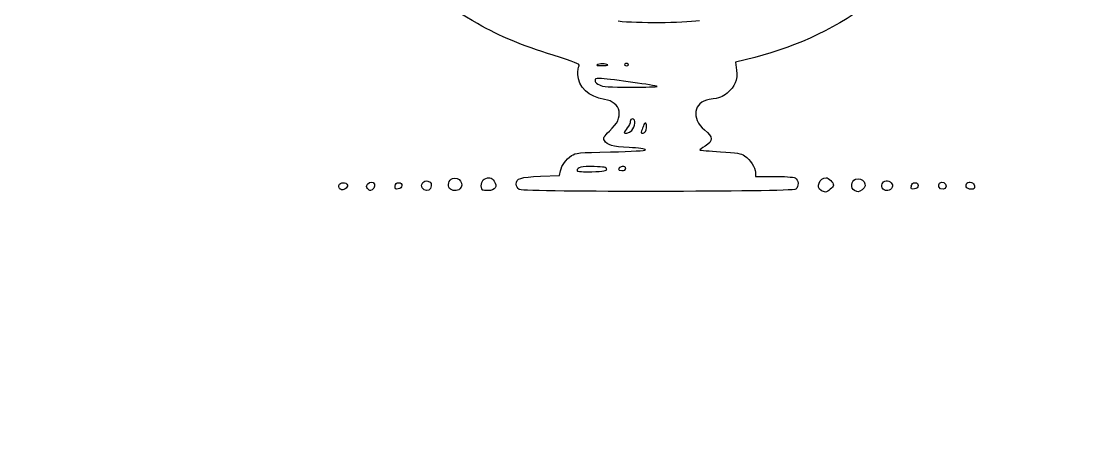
# Model space of a CAD drawing. Header units: millimetres. Extents: x 89 to 151, y 168 to 272.
# Drawn here: x 109.34 to 116.79, y 247.37 to 250.36 of the extents above; entities that cross this region are included whole.
import ezdxf

# ---------------------------------------------------------------- set-up
doc = ezdxf.new("R2010")
doc.units = ezdxf.units.MM
doc.layers.add('Layer_1', color=7, linetype='CONTINUOUS')

msp = doc.modelspace()

# ---------------------------------------------------------------- linework, layer by layer
at = {"layer": 'Layer_1', "color": 7}
for points in [[(113.48095, 250.049124), (113.47995, 250.049124)], [(113.63444, 250.044504), (113.63494, 250.044724)], [(114.52818, 250.099277), (114.39169, 250.064897), (114.39869, 250.007907)], [(113.83559, 249.893992), (113.83595, 249.893882)], [(113.76195, 249.600765), (113.76215, 249.600775)], [(113.65683, 249.582935), (113.65673, 249.582905)], [(113.01058, 249.257929), (113.14551, 249.262829), (113.15351, 249.297139)], [(113.47984, 249.308791), (113.47938, 249.308731)], [(113.61433, 249.314451), (113.61363, 249.314431)], [(114.53262, 249.28633), (114.53262, 249.25735), (114.66223, 249.25735)], [(111.59588, 249.166273), (111.59548, 249.166083)], [(111.78695, 249.171695), (111.78775, 249.171683)], [(111.98353, 249.188733), (111.98293, 249.188723)], [(112.17521, 249.175543), (112.17521, 249.175383)], [(112.3678, 249.171863), (112.3679, 249.171683)], [(112.59927, 249.163303), (112.60047, 249.163283)], [(112.86636, 249.16383), (112.86035, 249.164559)], [(115.2335, 249.157433), (115.2328, 249.157283)], [(115.42931, 249.175583), (115.42961, 249.175433)], [(115.63532, 249.188733), (115.63472, 249.188723)], [(115.83033, 249.182953), (115.82983, 249.182723)]]:
    msp.add_lwpolyline(points, dxfattribs=at)
for points in [[(114.99652, 249.157263)], [(116.02326, 249.182683)]]:
    msp.add_lwpolyline(points, close=True, dxfattribs=at)
at = {"layer": 'Layer_1', "color": 1}
msp.add_open_spline([(121.03191, 271.867706), (108.898043, 271.867706), (97.958954, 259.685597), (93.315524, 241.001878)], degree=3, dxfattribs=at)
at = {"layer": 'Layer_1', "color": 7}
for points in [[(121.03191, 270.940979), (109.122938, 270.940979), (98.3866, 258.98466), (93.829234, 240.647235)], [(112.56562, 250.337738), (112.15009, 250.571234), (111.85083, 250.881567), (111.6334, 251.304496)], [(115.9907, 251.187571), (115.69919, 250.671629), (115.13564, 250.252261), (114.52818, 250.099277)], [(113.10125, 250.114265), (112.87741, 250.183835), (112.73028, 250.245208), (112.56562, 250.337738)], [(113.56015, 250.356581), (113.70141, 250.341511), (114.00388, 250.343311), (114.13692, 250.360181)], [(113.28412, 250.039875), (113.29012, 250.052105), (113.25442, 250.066695), (113.10125, 250.114265)], [(113.27612, 249.978025), (113.27626, 250.003655), (113.27912, 250.031525), (113.28412, 250.039875)], [(113.47995, 250.049124), (113.46055, 250.056324), (113.40965, 250.052824), (113.40965, 250.044024)], [(113.40965, 250.044024), (113.40965, 250.041724), (113.43025, 250.040324), (113.45565, 250.040624)], [(113.45565, 250.040624), (113.48745, 250.041129), (113.49525, 250.043824), (113.48095, 250.049124)], [(113.60774, 250.050524), (113.60374, 250.044924), (113.60854, 250.040204), (113.61784, 250.040204)], [(113.63494, 250.044724), (113.63494, 250.055434), (113.61434, 250.059934), (113.60774, 250.050524)], [(113.61784, 250.040204), (113.62684, 250.040204), (113.63444, 250.042404), (113.63444, 250.044504)], [(113.46379, 249.801193), (113.35512, 249.817463), (113.27567, 249.892303), (113.27612, 249.978025)], [(114.39869, 250.007907), (114.40669, 249.939647), (114.38769, 249.892808), (114.33159, 249.846709)], [(113.39832, 249.945892), (113.39824, 249.942092), (113.39816, 249.934252), (113.39816, 249.928832)], [(113.39816, 249.928832), (113.39816, 249.923532), (113.41106, 249.912182), (113.42776, 249.903852)], [(113.44402, 249.949792), (113.41882, 249.951592), (113.39842, 249.94962), (113.39832, 249.945892)], [(113.42776, 249.903852), (113.45096, 249.892082), (113.49976, 249.888622), (113.64975, 249.888292)], [(113.83595, 249.893882), (113.82795, 249.900482), (113.51976, 249.944622), (113.44402, 249.949792)], [(113.64975, 249.888292), (113.75558, 249.888068), (113.83921, 249.890892), (113.83559, 249.893992)], [(114.33159, 249.846709), (114.29539, 249.816539), (114.28479, 249.812879), (114.20563, 249.800699)], [(113.56689, 249.718113), (113.55789, 249.763803), (113.52199, 249.792403), (113.46379, 249.801193)], [(114.20563, 249.800699), (114.09337, 249.783539), (114.07521, 249.667443), (114.17243, 249.586155)], [(113.49939, 249.577577), (113.55649, 249.632517), (113.57559, 249.672437), (113.56689, 249.718113)], [(113.66273, 249.664165), (113.65373, 249.664165), (113.64683, 249.655565), (113.64683, 249.645235)], [(113.65673, 249.582905), (113.68283, 249.607235), (113.68613, 249.664165), (113.66273, 249.664165)], [(113.62513, 249.600475), (113.61353, 249.586265), (113.60343, 249.571965), (113.60343, 249.568625)], [(113.64683, 249.645235), (113.64683, 249.634805), (113.63653, 249.614655), (113.62513, 249.600475)], [(113.73955, 249.615935), (113.73655, 249.606135), (113.73055, 249.589685), (113.72635, 249.579345)], [(113.73805, 249.564175), (113.75185, 249.566875), (113.75965, 249.577985), (113.76195, 249.600765)], [(113.76215, 249.600775), (113.76515, 249.635285), (113.74945, 249.646535), (113.73955, 249.615935)], [(113.46359, 249.511997), (113.45349, 249.529117), (113.45959, 249.538997), (113.49939, 249.577577)], [(113.60343, 249.568625), (113.60343, 249.555015), (113.63673, 249.564225), (113.65683, 249.582935)], [(113.72635, 249.579345), (113.71935, 249.564445), (113.72235, 249.561275), (113.73805, 249.564175)], [(114.17243, 249.586155), (114.23373, 249.534845), (114.23423, 249.507705), (114.17543, 249.47154)], [(113.63846, 249.461087), (113.51955, 249.466387), (113.48339, 249.477017), (113.46359, 249.511997)], [(113.50753, 249.430447), (113.66092, 249.433747), (113.75389, 249.439447), (113.75395, 249.445667)], [(113.75395, 249.445667), (113.75401, 249.451367), (113.70465, 249.458057), (113.63846, 249.461087)], [(114.17543, 249.47154), (114.15313, 249.45799), (114.13673, 249.44547), (114.13873, 249.4437)], [(114.13873, 249.4437), (114.14073, 249.4418), (114.20633, 249.4367), (114.28392, 249.43201)], [(113.15351, 249.297139), (113.16251, 249.336919), (113.18941, 249.374719), (113.23161, 249.404417)], [(113.23161, 249.404417), (113.25931, 249.423757), (113.28031, 249.425747), (113.50753, 249.430447)], [(114.28392, 249.43201), (114.40029, 249.42511), (114.43092, 249.41986), (114.45502, 249.40301)], [(114.45502, 249.40301), (114.49722, 249.37359), (114.53262, 249.32), (114.53262, 249.28633)], [(113.39018, 249.326911), (113.30408, 249.329911), (113.27039, 249.321311), (113.27039, 249.296951)], [(113.27039, 249.296951), (113.27039, 249.291951), (113.31729, 249.288951), (113.37512, 249.290651)], [(113.37512, 249.290651), (113.46002, 249.293151), (113.47984, 249.296451), (113.47984, 249.308791)], [(113.47938, 249.308731), (113.47938, 249.320841), (113.46088, 249.324601), (113.39018, 249.326911)], [(113.59013, 249.327131), (113.55613, 249.322531), (113.55223, 249.298501), (113.58613, 249.298501)], [(113.58613, 249.298501), (113.60403, 249.298501), (113.61433, 249.303901), (113.61433, 249.314451)], [(113.61363, 249.314431), (113.61363, 249.325031), (113.60563, 249.329291), (113.59013, 249.327131)], [(111.58528, 249.193303), (111.59028, 249.218073), (111.64058, 249.219743), (111.64588, 249.195503)], [(111.78775, 249.202163), (111.80475, 249.221763), (111.82975, 249.221703), (111.83715, 249.202035)], [(112.17521, 249.175383), (112.16001, 249.202813), (112.18531, 249.232323), (112.21551, 249.223073)], [(112.21551, 249.223073), (112.23951, 249.215973), (112.24411, 249.201443), (112.23221, 249.172543)], [(112.3679, 249.171683), (112.3502, 249.192023), (112.3629, 249.234943), (112.389, 249.242813)], [(112.389, 249.242813), (112.437, 249.257153), (112.4761, 249.201623), (112.4404, 249.168763)], [(112.60047, 249.163283), (112.58507, 249.178113), (112.59347, 249.227163), (112.61367, 249.237433)], [(112.61367, 249.237433), (112.64587, 249.253953), (112.66587, 249.249963), (112.68427, 249.223223)], [(112.68427, 249.223223), (112.70937, 249.187463), (112.68927, 249.156503), (112.64207, 249.156503)], [(112.84025, 249.201399), (112.84025, 249.243859), (112.86665, 249.252509), (113.01058, 249.257929)], [(114.66223, 249.25735), (114.73303, 249.25735), (114.80119, 249.25285), (114.81261, 249.24682)], [(114.81261, 249.24682), (114.83791, 249.23419), (114.84081, 249.18433), (114.81761, 249.16623)], [(114.99652, 249.157283), (114.95782, 249.178573), (114.98512, 249.247863), (115.03122, 249.247863)], [(115.03122, 249.247863), (115.04982, 249.247863), (115.08442, 249.213193), (115.08442, 249.194823)], [(115.2328, 249.157283), (115.2042, 249.172963), (115.2076, 249.225993), (115.2388, 249.237093)], [(115.2388, 249.237093), (115.2921, 249.256743), (115.3342, 249.193203), (115.2879, 249.162533)], [(115.42961, 249.175433), (115.41621, 249.199733), (115.43861, 249.231313), (115.46581, 249.226173)], [(115.46581, 249.226173), (115.49571, 249.220773), (115.51121, 249.191973), (115.49401, 249.172583)], [(115.83483, 249.209473), (115.85133, 249.225293), (115.88033, 249.211573), (115.88033, 249.187453)], [(116.02816, 249.209053), (116.04586, 249.225913), (116.07856, 249.213953), (116.08216, 249.189513)], [(111.59548, 249.166083), (111.58748, 249.170383), (111.58388, 249.182793), (111.58528, 249.193303)], [(111.64588, 249.195503), (111.64988, 249.175073), (111.61538, 249.154783), (111.59588, 249.166273)], [(111.78775, 249.171683), (111.77725, 249.183843), (111.77725, 249.189993), (111.78775, 249.202163)], [(111.80865, 249.156475), (111.80465, 249.156475), (111.79485, 249.163375), (111.78695, 249.171695)], [(111.83715, 249.202035), (111.84415, 249.186835), (111.82495, 249.156475), (111.80865, 249.156475)], [(112.00523, 249.168413), (111.98423, 249.165413), (111.98043, 249.169034), (111.98353, 249.188733)], [(111.98293, 249.188723), (111.98593, 249.204513), (111.99323, 249.212393), (112.00823, 249.212393)], [(112.00823, 249.212393), (112.03973, 249.212393), (112.03693, 249.172753), (112.00523, 249.168413)], [(112.23221, 249.172543), (112.22321, 249.150553), (112.18781, 249.152273), (112.17521, 249.175543)], [(112.4404, 249.168763), (112.4227, 249.151933), (112.3836, 249.153503), (112.3678, 249.171863)], [(112.64207, 249.156503), (112.62257, 249.156503), (112.60347, 249.159803), (112.59927, 249.163303)], [(112.86035, 249.164559), (112.84975, 249.171859), (112.84025, 249.188459), (112.84025, 249.201399)], [(114.81761, 249.16623), (114.79351, 249.14744), (112.89457, 249.14522), (112.86636, 249.16383)], [(115.02822, 249.146593), (115.02022, 249.146762), (115.00612, 249.151393), (114.99652, 249.157263)], [(115.08442, 249.194823), (115.08442, 249.181993), (115.04242, 249.146283), (115.02822, 249.146593)], [(115.2879, 249.162533), (115.2593, 249.143723), (115.2583, 249.143603), (115.2335, 249.157433)], [(115.49401, 249.172583), (115.47501, 249.150833), (115.44321, 249.152263), (115.42931, 249.175583)], [(115.65702, 249.168413), (115.63602, 249.165413), (115.63222, 249.169034), (115.63532, 249.188733)], [(115.63472, 249.188723), (115.63672, 249.204513), (115.64522, 249.212393), (115.66002, 249.212393)], [(115.66002, 249.212393), (115.69152, 249.212393), (115.68912, 249.172753), (115.65702, 249.168413)], [(115.82983, 249.182723), (115.82683, 249.191523), (115.82783, 249.203523), (115.83483, 249.209473)], [(115.88033, 249.187453), (115.88033, 249.162413), (115.83993, 249.158603), (115.83033, 249.182953)], [(116.02316, 249.182723), (116.02016, 249.191523), (116.02116, 249.203333), (116.02816, 249.209053)], [(116.05726, 249.166773), (116.04206, 249.166773), (116.02686, 249.173873), (116.02326, 249.182683)], [(116.08216, 249.189513), (116.08516, 249.170943), (116.08016, 249.166773), (116.05726, 249.166773)]]:
    msp.add_open_spline(points, degree=3, dxfattribs=at)

doc.saveas('drawing.dxf')
